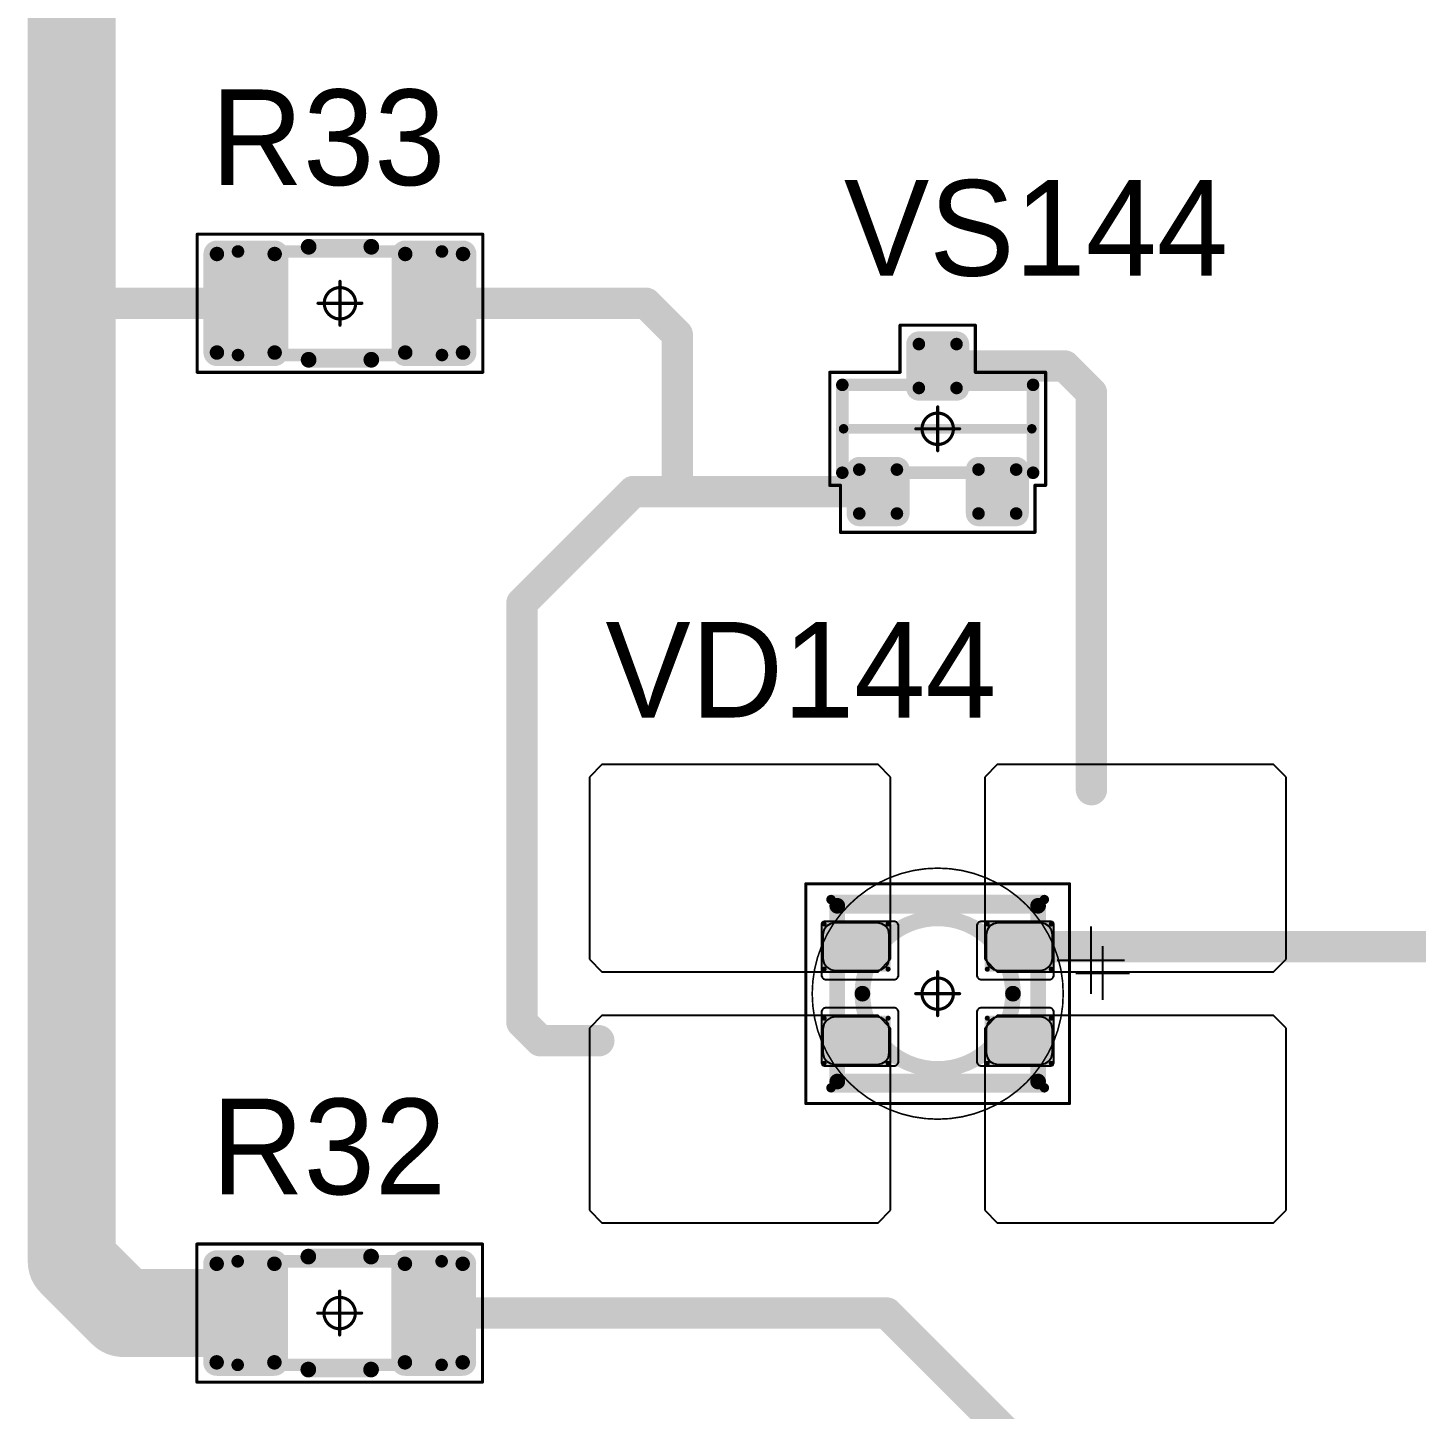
# Model space of a CAD drawing. Header units: millimetres. Extents: x 0 to 400, y 0 to 511.
# Drawn here: x 325.5 to 347.63, y 74.88 to 96.89 of the extents above; entities that cross this region are included whole.
import ezdxf

# ---------------------------------------------------------------- set-up
doc = ezdxf.new("R2010")
doc.units = ezdxf.units.MM
for name, color, linetype in [('Mechanical13', 56, 'Continuous'), ('Mechanical15', 56, 'Continuous'), ('Mechanical2', 216, 'Continuous'), ('TopLayer', 1, 'Continuous'), ('TopOverlay', 2, 'Continuous'), ('TopPaste', 8, 'Continuous'), ('TopSolder', 216, 'Continuous')]:
    doc.layers.add(name, color=color, linetype=linetype)

# ---------------------------------------------------------------- blocks, each defined once
blk = doc.blocks.new('SOT23_453')
at = {"layer": 'Mechanical13', "const_width": 0.2}
for points in [[(-0.7, 1.52), (0.7, 1.52)], [(-0.7, 1.52), (-0.7, -1.52)], [(0.7, 1.52), (0.7, -1.52)], [(-0.7, -1.52), (0.7, -1.52)]]:
    blk.add_lwpolyline(points, dxfattribs=at)
at = {"layer": 'Mechanical13', "const_width": 0.1}
for points in [[(-0.75, 1.52, 1), (-0.65, 1.52, 1)], [(-0.75, 1.52, 1), (-0.65, 1.52, 1)], [(0.65, 1.52, 1), (0.75, 1.52, 1)], [(0.65, 1.52, 1), (0.75, 1.52, 1)], [(-0.75, -1.52, 1), (-0.65, -1.52, 1)], [(-0.75, -1.52, 1), (-0.65, -1.52, 1)], [(0.65, -1.52, 1), (0.75, -1.52, 1)], [(0.65, -1.52, 1), (0.75, -1.52, 1)]]:
    blk.add_lwpolyline(points, format="xyb", close=True, dxfattribs=at)
at = {"layer": 'Mechanical15', "const_width": 0.05}
for points in [[(-1.65, 1.55), (-1.65, -1.55)], [(-1.65, 1.55), (-0.9, 1.55)], [(-0.9, 1.72), (-0.9, 1.55)], [(-0.9, 1.72), (0.9, 1.72)], [(0.9, 1.72), (0.9, 0.6)], [(0.9, 0.6), (1.65, 0.6)], [(1.65, 0.6), (1.65, -0.6)], [(0, 0.35), (0, -0.35)], [(-0.35, 0), (0.35, 0)], [(0.9, -0.6), (1.65, -0.6)], [(0.9, -0.6), (0.9, -1.72)], [(-1.65, -1.55), (-0.9, -1.55)], [(-0.9, -1.55), (-0.9, -1.72)], [(-0.9, -1.72), (0.9, -1.72)]]:
    blk.add_lwpolyline(points, dxfattribs=at)
at = {"layer": 'Mechanical15'}
for points, const_width in [([(-1.662, 1.55, 1), (-1.637, 1.55, 1)], 0.025), ([(-1.662, 1.55, 1), (-1.637, 1.55, 1)], 0.025), ([(-0.913, 1.72, 1), (-0.888, 1.72, 1)], 0.025), ([(-0.913, 1.72, 1), (-0.888, 1.72, 1)], 0.025), ([(-0.913, 1.55, 1), (-0.888, 1.55, 1)], 0.025), ([(-0.913, 1.55, 1), (-0.888, 1.55, 1)], 0.025), ([(0.888, 1.72, 1), (0.913, 1.72, 1)], 0.025), ([(0.888, 1.72, 1), (0.913, 1.72, 1)], 0.025), ([(0.888, 0.6, 1), (0.913, 0.6, 1)], 0.025), ([(0.888, 0.6, 1), (0.913, 0.6, 1)], 0.025), ([(1.637, 0.6, 1), (1.662, 0.6, 1)], 0.025), ([(1.637, 0.6, 1), (1.662, 0.6, 1)], 0.025), ([(0.25, 0, 1), (-0.25, 0, 1)], 0.05), ([(-0.012, 0.35, 1), (0.012, 0.35, 1)], 0.025), ([(-0.362, 0, 1), (-0.337, 0, 1)], 0.025), ([(-0.262, 0, 1), (-0.238, 0, 1)], 0.025), ([(0.238, 0, 1), (0.262, 0, 1)], 0.025), ([(0.337, 0, 1), (0.362, 0, 1)], 0.025), ([(-0.012, -0.35, 1), (0.012, -0.35, 1)], 0.025), ([(0.888, -0.6, 1), (0.913, -0.6, 1)], 0.025), ([(0.888, -0.6, 1), (0.913, -0.6, 1)], 0.025), ([(1.637, -0.6, 1), (1.662, -0.6, 1)], 0.025), ([(1.637, -0.6, 1), (1.662, -0.6, 1)], 0.025), ([(-1.662, -1.55, 1), (-1.637, -1.55, 1)], 0.025), ([(-1.662, -1.55, 1), (-1.637, -1.55, 1)], 0.025), ([(-0.913, -1.55, 1), (-0.888, -1.55, 1)], 0.025), ([(-0.913, -1.55, 1), (-0.888, -1.55, 1)], 0.025), ([(-0.913, -1.72, 1), (-0.888, -1.72, 1)], 0.025), ([(-0.913, -1.72, 1), (-0.888, -1.72, 1)], 0.025), ([(0.888, -1.72, 1), (0.913, -1.72, 1)], 0.025), ([(0.888, -1.72, 1), (0.913, -1.72, 1)], 0.025)]:
    blk.add_lwpolyline(points, format="xyb", close=True, dxfattribs=dict(at, const_width=const_width))
at = {"layer": 'TopLayer', "const_width": 0.1}
for points in [[(-1.4, 1.25, 1), (-1.3, 1.25, 1)], [(-0.7, 1.25, 1), (-0.6, 1.25, 1)], [(-1.4, 0.65, 1), (-1.3, 0.65, 1)], [(-0.7, 0.65, 1), (-0.6, 0.65, 1)], [(0.6, 0.3, 1), (0.7, 0.3, 1)], [(1.3, 0.3, 1), (1.4, 0.3, 1)], [(0.6, -0.3, 1), (0.7, -0.3, 1)], [(1.3, -0.3, 1), (1.4, -0.3, 1)], [(-1.4, -0.65, 1), (-1.3, -0.65, 1)], [(-0.7, -0.65, 1), (-0.6, -0.65, 1)], [(-1.4, -1.25, 1), (-1.3, -1.25, 1)], [(-0.7, -1.25, 1), (-0.6, -1.25, 1)]]:
    blk.add_lwpolyline(points, format="xyb", close=True, dxfattribs=at)
at = {"layer": 'TopLayer'}
for points in [[(-1.35, 1.35), (-1.35, 0.55), (-0.65, 1.35), (-0.65, 0.55)], [(-1.45, 1.25), (-1.45, 0.65), (-0.55, 1.25), (-0.55, 0.65)], [(0.55, 0.3), (0.55, -0.3), (1.45, 0.3), (1.45, -0.3)], [(0.65, 0.4), (0.65, -0.4), (1.35, 0.4), (1.35, -0.4)], [(-1.45, -0.65), (-1.45, -1.25), (-0.55, -0.65), (-0.55, -1.25)], [(-1.35, -0.55), (-1.35, -1.35), (-0.65, -0.55), (-0.65, -1.35)]]:
    blk.add_solid(points, dxfattribs=at)
at = {"layer": 'TopOverlay', "const_width": 0.15}
blk.add_lwpolyline([(0, 1.5), (0, -1.5)], dxfattribs=at)
at = {"layer": 'TopOverlay', "const_width": 0.075}
for points in [[(-0.038, 1.5, 1), (0.038, 1.5, 1)], [(-0.038, -1.5, 1), (0.038, -1.5, 1)]]:
    blk.add_lwpolyline(points, format="xyb", close=True, dxfattribs=at)
at = {"layer": 'TopPaste', "const_width": 0.075}
for points in [[(-1.387, 1.25, 1), (-1.313, 1.25, 1)], [(-0.687, 1.25, 1), (-0.613, 1.25, 1)], [(-1.387, 0.65, 1), (-1.313, 0.65, 1)], [(-0.687, 0.65, 1), (-0.613, 0.65, 1)], [(0.613, 0.3, 1), (0.687, 0.3, 1)], [(1.313, 0.3, 1), (1.387, 0.3, 1)], [(0.613, -0.3, 1), (0.687, -0.3, 1)], [(1.313, -0.3, 1), (1.387, -0.3, 1)], [(-1.387, -0.65, 1), (-1.313, -0.65, 1)], [(-0.687, -0.65, 1), (-0.613, -0.65, 1)], [(-1.387, -1.25, 1), (-1.313, -1.25, 1)], [(-0.687, -1.25, 1), (-0.613, -1.25, 1)]]:
    blk.add_lwpolyline(points, format="xyb", close=True, dxfattribs=at)
at = {"layer": 'TopPaste'}
for points in [[(-1.425, 1.25), (-1.425, 0.65), (-0.575, 1.25), (-0.575, 0.65)], [(-1.35, 1.325), (-1.35, 0.575), (-0.65, 1.325), (-0.65, 0.575)], [(0.575, 0.3), (0.575, -0.3), (1.425, 0.3), (1.425, -0.3)], [(0.65, 0.375), (0.65, -0.375), (1.35, 0.375), (1.35, -0.375)], [(-1.425, -0.65), (-1.425, -1.25), (-0.575, -0.65), (-0.575, -1.25)], [(-1.35, -0.575), (-1.35, -1.325), (-0.65, -0.575), (-0.65, -1.325)]]:
    blk.add_solid(points, dxfattribs=at)
at = {"layer": 'TopSolder', "const_width": 0.202}
for points in [[(-1.451, 1.25, 1), (-1.249, 1.25, 1)], [(-0.751, 1.25, 1), (-0.549, 1.25, 1)], [(-1.451, 0.65, 1), (-1.249, 0.65, 1)], [(-0.751, 0.65, 1), (-0.549, 0.65, 1)], [(0.549, 0.3, 1), (0.751, 0.3, 1)], [(1.249, 0.3, 1), (1.451, 0.3, 1)], [(0.549, -0.3, 1), (0.751, -0.3, 1)], [(1.249, -0.3, 1), (1.451, -0.3, 1)], [(-1.451, -0.65, 1), (-1.249, -0.65, 1)], [(-0.751, -0.65, 1), (-0.549, -0.65, 1)], [(-1.451, -1.25, 1), (-1.249, -1.25, 1)], [(-0.751, -1.25, 1), (-0.549, -1.25, 1)]]:
    blk.add_lwpolyline(points, format="xyb", close=True, dxfattribs=at)
at = {"layer": 'TopSolder'}
for points in [[(-1.35, 1.452), (-1.35, 0.448), (-0.65, 1.452), (-0.65, 0.448)], [(-1.552, 1.25), (-1.552, 0.65), (-0.448, 1.25), (-0.448, 0.65)], [(0.65, 0.502), (0.65, -0.502), (1.35, 0.502), (1.35, -0.502)], [(0.448, 0.3), (0.448, -0.3), (1.552, 0.3), (1.552, -0.3)], [(-1.552, -0.65), (-1.552, -1.25), (-0.448, -0.65), (-0.448, -1.25)], [(-1.35, -0.448), (-1.35, -1.452), (-0.65, -0.448), (-0.65, -1.452)]]:
    blk.add_solid(points, dxfattribs=at)
blk = doc.blocks.new('E65F_657')
at = {"layer": 'Mechanical13'}
for p, q in [((2.441, 1.071), (2.441, 0)), ((1.905, 0.536), (2.976, 0.536))]:
    blk.add_line(p, q, dxfattribs=at)
at = {"layer": 'Mechanical13', "const_width": 0.25}
for points in [[(-1.6, -1.4), (-1.6, 1.4)], [(-1.6, 1.4), (1.6, 1.4)], [(1.6, -1.4), (1.6, 1.4)], [(-1.6, -1.4), (1.6, -1.4)]]:
    blk.add_lwpolyline(points, dxfattribs=at)
at = {"layer": 'Mechanical13'}
for points, const_width in [([(-1.663, 1.4, 1), (-1.538, 1.4, 1)], 0.125), ([(-1.663, 1.4, 1), (-1.538, 1.4, 1)], 0.125), ([(1.537, 1.4, 1), (1.662, 1.4, 1)], 0.125), ([(1.537, 1.4, 1), (1.662, 1.4, 1)], 0.125), ([(1.2, 0, 1), (-1.2, 0, 1)], 0.25), ([(-1.263, 0, 1), (-1.138, 0, 1)], 0.125), ([(1.137, 0, 1), (1.262, 0, 1)], 0.125), ([(-1.663, -1.4, 1), (-1.538, -1.4, 1)], 0.125), ([(-1.663, -1.4, 1), (-1.538, -1.4, 1)], 0.125), ([(1.537, -1.4, 1), (1.662, -1.4, 1)], 0.125), ([(1.537, -1.4, 1), (1.662, -1.4, 1)], 0.125)]:
    blk.add_lwpolyline(points, format="xyb", close=True, dxfattribs=dict(at, const_width=const_width))
at = {"layer": 'Mechanical15', "const_width": 0.05}
for points in [[(-2.1, 1.75), (2.1, 1.75)], [(-2.1, -1.75), (-2.1, 1.75)], [(2.1, -1.75), (2.1, 1.75)], [(0, -0.35), (0, 0.35)], [(0, -0.35), (0, 0.35)], [(-0.35, 0), (0.35, 0)], [(-0.35, 0), (0.35, 0)], [(-2.1, -1.75), (2.1, -1.75)]]:
    blk.add_lwpolyline(points, dxfattribs=at)
at = {"layer": 'Mechanical15'}
for points, const_width in [([(-2.113, 1.75, 1), (-2.088, 1.75, 1)], 0.025), ([(-2.113, 1.75, 1), (-2.088, 1.75, 1)], 0.025), ([(2.087, 1.75, 1), (2.112, 1.75, 1)], 0.025), ([(2.087, 1.75, 1), (2.112, 1.75, 1)], 0.025), ([(0.25, 0, 1), (-0.25, 0, 1)], 0.05), ([(0.25, 0, 1), (-0.25, 0, 1)], 0.05), ([(-0.013, 0.35, 1), (0.012, 0.35, 1)], 0.025), ([(-0.013, 0.35, 1), (0.012, 0.35, 1)], 0.025), ([(-0.363, 0, 1), (-0.338, 0, 1)], 0.025), ([(-0.363, 0, 1), (-0.338, 0, 1)], 0.025), ([(-0.263, 0, 1), (-0.238, 0, 1)], 0.025), ([(-0.263, 0, 1), (-0.238, 0, 1)], 0.025), ([(0.237, 0, 1), (0.262, 0, 1)], 0.025), ([(0.237, 0, 1), (0.262, 0, 1)], 0.025), ([(0.337, 0, 1), (0.362, 0, 1)], 0.025), ([(0.337, 0, 1), (0.362, 0, 1)], 0.025), ([(-0.013, -0.35, 1), (0.012, -0.35, 1)], 0.025), ([(-0.013, -0.35, 1), (0.012, -0.35, 1)], 0.025), ([(-2.113, -1.75, 1), (-2.088, -1.75, 1)], 0.025), ([(-2.113, -1.75, 1), (-2.088, -1.75, 1)], 0.025), ([(2.087, -1.75, 1), (2.112, -1.75, 1)], 0.025), ([(2.087, -1.75, 1), (2.112, -1.75, 1)], 0.025)]:
    blk.add_lwpolyline(points, format="xyb", close=True, dxfattribs=dict(at, const_width=const_width))
at = {"layer": 'TopLayer'}
for p, q in [((-5.35, 3.65), (-5.55, 3.45)), ((-0.95, 3.65), (-5.35, 3.65)), ((-5.35, 3.65), (-5.35, 3.65)), ((-0.75, 3.45), (-0.95, 3.65)), ((0.95, 3.65), (0.75, 3.45)), ((5.35, 3.65), (0.95, 3.65)), ((0.95, 3.65), (0.95, 3.65)), ((5.55, 3.45), (5.35, 3.65)), ((-5.55, 3.45), (-5.55, 3.45)), ((-5.55, 3.45), (-5.55, 0.55)), ((-0.75, 0.55), (-0.75, 3.45)), ((0.75, 3.45), (0.75, 3.45)), ((0.75, 3.45), (0.75, 0.55)), ((5.55, 0.55), (5.55, 3.45)), ((-5.55, 0.55), (-5.35, 0.35)), ((-0.95, 0.35), (-0.75, 0.55)), ((0.75, 0.55), (0.95, 0.35)), ((5.35, 0.35), (5.55, 0.55)), ((-5.35, 0.35), (-0.95, 0.35)), ((0.95, 0.35), (5.35, 0.35)), ((-5.35, -0.35), (-5.55, -0.55)), ((-0.95, -0.35), (-5.35, -0.35)), ((-5.35, -0.35), (-5.35, -0.35)), ((-0.75, -0.55), (-0.95, -0.35)), ((0.95, -0.35), (0.75, -0.55)), ((5.35, -0.35), (0.95, -0.35)), ((0.95, -0.35), (0.95, -0.35)), ((5.55, -0.55), (5.35, -0.35)), ((-5.55, -0.55), (-5.55, -0.55)), ((-5.55, -0.55), (-5.55, -3.45)), ((-0.75, -3.45), (-0.75, -0.55)), ((0.75, -0.55), (0.75, -0.55)), ((0.75, -0.55), (0.75, -3.45)), ((5.55, -3.45), (5.55, -0.55)), ((-5.55, -3.45), (-5.35, -3.65)), ((-0.95, -3.65), (-0.75, -3.45)), ((0.75, -3.45), (0.95, -3.65)), ((5.35, -3.65), (5.55, -3.45)), ((-5.35, -3.65), (-0.95, -3.65)), ((0.95, -3.65), (5.35, -3.65))]:
    blk.add_line(p, q, dxfattribs=at)
at = {"layer": 'TopLayer', "const_width": 0.04}
for points in [[(-1.83, 1.11, 1), (-1.79, 1.11, 1)], [(-0.81, 1.11, 1), (-0.77, 1.11, 1)], [(0.77, 1.11, 1), (0.81, 1.11, 1)], [(1.79, 1.11, 1), (1.83, 1.11, 1)], [(-1.83, 0.39, 1), (-1.79, 0.39, 1)], [(-0.81, 0.39, 1), (-0.77, 0.39, 1)], [(0.77, 0.39, 1), (0.81, 0.39, 1)], [(1.79, 0.39, 1), (1.83, 0.39, 1)], [(-1.83, -0.39, 1), (-1.79, -0.39, 1)], [(-0.81, -0.39, 1), (-0.77, -0.39, 1)], [(0.77, -0.39, 1), (0.81, -0.39, 1)], [(1.79, -0.39, 1), (1.83, -0.39, 1)], [(-1.83, -1.11, 1), (-1.79, -1.11, 1)], [(-0.81, -1.11, 1), (-0.77, -1.11, 1)], [(0.77, -1.11, 1), (0.81, -1.11, 1)], [(1.79, -1.11, 1), (1.83, -1.11, 1)]]:
    blk.add_lwpolyline(points, format="xyb", close=True, dxfattribs=at)
at = {"layer": 'TopLayer'}
for points in [[(-1.85, 1.11), (-1.85, 0.39), (-0.75, 1.11), (-0.75, 0.39)], [(-1.81, 1.15), (-1.81, 0.35), (-0.79, 1.15), (-0.79, 0.35)], [(0.75, 1.11), (0.75, 0.39), (1.85, 1.11), (1.85, 0.39)], [(0.79, 1.15), (0.79, 0.35), (1.81, 1.15), (1.81, 0.35)], [(-1.85, -0.39), (-1.85, -1.11), (-0.75, -0.39), (-0.75, -1.11)], [(-1.81, -0.35), (-1.81, -1.15), (-0.79, -0.35), (-0.79, -1.15)], [(0.75, -0.39), (0.75, -1.11), (1.85, -0.39), (1.85, -1.11)], [(0.79, -0.35), (0.79, -1.15), (1.81, -0.35), (1.81, -1.15)]]:
    blk.add_solid(points, dxfattribs=at)
at = {"layer": 'TopOverlay'}
for p, q in [((2.628, 0.757), (2.628, -0.1)), ((2.2, 0.328), (3.057, 0.328))]:
    blk.add_line(p, q, dxfattribs=at)
at = {"layer": 'TopOverlay', "const_width": 0.15}
for points in [[(-1.7, 1.5), (1.7, 1.5)], [(-1.7, -1.5), (1.7, -1.5)]]:
    blk.add_lwpolyline(points, dxfattribs=at)
at = {"layer": 'TopOverlay', "const_width": 0.075}
for points in [[(-1.738, 1.5, 1), (-1.663, 1.5, 1)], [(1.662, 1.5, 1), (1.737, 1.5, 1)], [(-1.738, -1.5, 1), (-1.663, -1.5, 1)], [(1.662, -1.5, 1), (1.737, -1.5, 1)]]:
    blk.add_lwpolyline(points, format="xyb", close=True, dxfattribs=at)
at = {"layer": 'TopPaste'}
for p, q in [((-1.711, 1.114), (-1.773, 1.073)), ((-1.638, 1.129), (-1.711, 1.114)), ((-0.963, 1.129), (-1.638, 1.129)), ((-0.889, 1.114), (-0.963, 1.129)), ((-0.827, 1.073), (-0.889, 1.114)), ((0.889, 1.114), (0.827, 1.073)), ((0.962, 1.129), (0.889, 1.114)), ((1.637, 1.129), (0.962, 1.129)), ((1.711, 1.114), (1.637, 1.129)), ((1.773, 1.073), (1.711, 1.114)), ((-1.814, 1.011), (-1.829, 0.938)), ((-1.829, 0.938), (-1.829, 0.563)), ((-1.773, 1.073), (-1.814, 1.011)), ((-0.786, 1.011), (-0.827, 1.073)), ((-0.771, 0.938), (-0.786, 1.011)), ((-0.771, 0.563), (-0.771, 0.938)), ((0.786, 1.011), (0.771, 0.938)), ((0.771, 0.938), (0.771, 0.563)), ((0.827, 1.073), (0.786, 1.011)), ((1.814, 1.011), (1.773, 1.073)), ((1.829, 0.938), (1.814, 1.011)), ((1.829, 0.563), (1.829, 0.938)), ((-1.829, 0.563), (-1.814, 0.489)), ((-1.814, 0.489), (-1.773, 0.427)), ((-0.827, 0.427), (-0.786, 0.489)), ((-0.786, 0.489), (-0.771, 0.563)), ((0.771, 0.563), (0.786, 0.489)), ((0.786, 0.489), (0.827, 0.427)), ((1.773, 0.427), (1.814, 0.489)), ((1.814, 0.489), (1.829, 0.563)), ((-1.773, 0.427), (-1.711, 0.386)), ((-1.711, 0.386), (-1.638, 0.371)), ((-1.638, 0.371), (-0.963, 0.371)), ((-0.963, 0.371), (-0.889, 0.386)), ((-0.889, 0.386), (-0.827, 0.427)), ((0.827, 0.427), (0.889, 0.386)), ((0.889, 0.386), (0.962, 0.371)), ((0.962, 0.371), (1.637, 0.371)), ((1.637, 0.371), (1.711, 0.386)), ((1.711, 0.386), (1.773, 0.427)), ((-1.773, -0.427), (-1.814, -0.489)), ((-1.711, -0.386), (-1.773, -0.427)), ((-1.638, -0.371), (-1.711, -0.386)), ((-0.963, -0.371), (-1.638, -0.371)), ((-0.889, -0.386), (-0.963, -0.371)), ((-0.827, -0.427), (-0.889, -0.386)), ((-0.786, -0.489), (-0.827, -0.427)), ((0.827, -0.427), (0.786, -0.489)), ((0.889, -0.386), (0.827, -0.427)), ((0.962, -0.371), (0.889, -0.386)), ((1.637, -0.371), (0.962, -0.371)), ((1.711, -0.386), (1.637, -0.371)), ((1.773, -0.427), (1.711, -0.386)), ((1.814, -0.489), (1.773, -0.427)), ((-1.814, -0.489), (-1.829, -0.563)), ((-1.829, -0.563), (-1.829, -0.938)), ((-0.771, -0.563), (-0.786, -0.489)), ((-0.771, -0.938), (-0.771, -0.563)), ((0.786, -0.489), (0.771, -0.563)), ((0.771, -0.563), (0.771, -0.938)), ((1.829, -0.563), (1.814, -0.489)), ((1.829, -0.938), (1.829, -0.563)), ((-1.829, -0.938), (-1.814, -1.011)), ((-1.814, -1.011), (-1.773, -1.073)), ((-1.773, -1.073), (-1.711, -1.114)), ((-0.889, -1.114), (-0.827, -1.073)), ((-0.827, -1.073), (-0.786, -1.011)), ((-0.786, -1.011), (-0.771, -0.938)), ((0.771, -0.938), (0.786, -1.011)), ((0.786, -1.011), (0.827, -1.073)), ((0.827, -1.073), (0.889, -1.114)), ((1.711, -1.114), (1.773, -1.073)), ((1.773, -1.073), (1.814, -1.011)), ((1.814, -1.011), (1.829, -0.938)), ((-1.711, -1.114), (-1.638, -1.129)), ((-1.638, -1.129), (-0.963, -1.129)), ((-0.963, -1.129), (-0.889, -1.114)), ((0.889, -1.114), (0.962, -1.129)), ((0.962, -1.129), (1.637, -1.129)), ((1.637, -1.129), (1.711, -1.114))]:
    blk.add_line(p, q, dxfattribs=at)
at = {"layer": 'TopSolder'}
for p, q in [((-1.842, 1.129), (-1.85, 1.111)), ((-1.85, 1.111), (-1.85, 1.101)), ((-1.828, 1.143), (-1.842, 1.129)), ((-1.81, 1.151), (-1.828, 1.143)), ((-1.8, 1.151), (-1.81, 1.151)), ((-0.7, 1.151), (-1.8, 1.151)), ((-0.685, 1.151), (-0.7, 1.151)), ((-0.7, 1.151), (-0.7, 1.151)), ((-0.658, 1.139), (-0.685, 1.151)), ((-0.636, 1.118), (-0.658, 1.139)), ((-0.625, 1.09), (-0.636, 1.118)), ((0.636, 1.118), (0.625, 1.09)), ((0.657, 1.139), (0.636, 1.118)), ((0.685, 1.151), (0.657, 1.139)), ((0.7, 1.151), (0.685, 1.151)), ((1.8, 1.151), (0.7, 1.151)), ((1.81, 1.151), (1.8, 1.151)), ((1.8, 1.151), (1.8, 1.151)), ((1.828, 1.143), (1.81, 1.151)), ((1.842, 1.129), (1.828, 1.143)), ((1.85, 1.111), (1.842, 1.129)), ((1.85, 1.101), (1.85, 1.111)), ((-1.85, 1.101), (-1.85, 1.101)), ((-1.85, 1.101), (-1.85, 0.301)), ((-0.625, 1.076), (-0.625, 1.09)), ((-0.625, 0.301), (-0.625, 1.076)), ((0.625, 1.09), (0.625, 1.076)), ((0.625, 1.076), (0.625, 1.076)), ((0.625, 1.076), (0.625, 0.301)), ((1.85, 0.301), (1.85, 1.101)), ((-1.85, 0.301), (-1.85, 0.286)), ((-1.85, 0.286), (-1.839, 0.258)), ((-1.839, 0.258), (-1.818, 0.237)), ((-1.818, 0.237), (-1.79, 0.226)), ((-1.79, 0.226), (-1.775, 0.226)), ((-1.775, 0.226), (-1.775, 0.226)), ((-1.775, 0.226), (-0.7, 0.226)), ((-0.7, 0.226), (-0.685, 0.226)), ((-0.685, 0.226), (-0.658, 0.237)), ((-0.658, 0.237), (-0.636, 0.258)), ((-0.636, 0.258), (-0.625, 0.286)), ((-0.625, 0.286), (-0.625, 0.301)), ((-0.625, 0.301), (-0.625, 0.301)), ((0.625, 0.301), (0.625, 0.286)), ((0.625, 0.286), (0.636, 0.258)), ((0.636, 0.258), (0.657, 0.237)), ((0.657, 0.237), (0.685, 0.226)), ((0.685, 0.226), (0.7, 0.226)), ((0.7, 0.226), (0.7, 0.226)), ((0.7, 0.226), (1.775, 0.226)), ((1.775, 0.226), (1.79, 0.226)), ((1.79, 0.226), (1.817, 0.237)), ((1.817, 0.237), (1.839, 0.258)), ((1.839, 0.258), (1.85, 0.286)), ((1.85, 0.286), (1.85, 0.301)), ((1.85, 0.301), (1.85, 0.301)), ((-1.839, -0.257), (-1.85, -0.285)), ((-1.85, -0.285), (-1.85, -0.299)), ((-1.85, -0.299), (-1.85, -0.299)), ((-1.85, -0.299), (-1.85, -1.099)), ((-1.818, -0.236), (-1.839, -0.257)), ((-1.79, -0.224), (-1.818, -0.236)), ((-1.775, -0.224), (-1.79, -0.224)), ((-0.7, -0.224), (-1.775, -0.224)), ((-0.685, -0.224), (-0.7, -0.224)), ((-0.7, -0.224), (-0.7, -0.224)), ((-0.658, -0.236), (-0.685, -0.224)), ((-0.636, -0.257), (-0.658, -0.236)), ((-0.625, -0.285), (-0.636, -0.257)), ((-0.625, -0.299), (-0.625, -0.285)), ((-0.625, -1.074), (-0.625, -0.299)), ((0.636, -0.257), (0.625, -0.285)), ((0.625, -0.285), (0.625, -0.299)), ((0.625, -0.299), (0.625, -0.299)), ((0.625, -0.299), (0.625, -1.074)), ((0.657, -0.236), (0.636, -0.257)), ((0.685, -0.224), (0.657, -0.236)), ((0.7, -0.224), (0.685, -0.224)), ((1.775, -0.224), (0.7, -0.224)), ((1.79, -0.224), (1.775, -0.224)), ((1.775, -0.224), (1.775, -0.224)), ((1.817, -0.236), (1.79, -0.224)), ((1.839, -0.257), (1.817, -0.236)), ((1.85, -0.285), (1.839, -0.257)), ((1.85, -0.299), (1.85, -0.285)), ((1.85, -1.099), (1.85, -0.299)), ((-1.85, -1.099), (-1.85, -1.109)), ((-0.636, -1.117), (-0.625, -1.089)), ((-0.625, -1.089), (-0.625, -1.074)), ((-0.625, -1.074), (-0.625, -1.074)), ((0.625, -1.074), (0.625, -1.089)), ((0.625, -1.089), (0.636, -1.117)), ((1.85, -1.109), (1.85, -1.099)), ((1.85, -1.099), (1.85, -1.099)), ((-1.85, -1.109), (-1.842, -1.128)), ((-1.842, -1.128), (-1.828, -1.142)), ((-1.828, -1.142), (-1.81, -1.149)), ((-1.81, -1.149), (-1.8, -1.149)), ((-1.8, -1.149), (-0.7, -1.149)), ((-1.8, -1.149), (-1.8, -1.149)), ((-0.7, -1.149), (-0.685, -1.149)), ((-0.685, -1.149), (-0.658, -1.138)), ((-0.658, -1.138), (-0.636, -1.117)), ((0.636, -1.117), (0.657, -1.138)), ((0.657, -1.138), (0.685, -1.149)), ((0.685, -1.149), (0.7, -1.149)), ((0.7, -1.149), (1.8, -1.149)), ((0.7, -1.149), (0.7, -1.149)), ((1.8, -1.149), (1.81, -1.149)), ((1.81, -1.149), (1.828, -1.142)), ((1.828, -1.142), (1.842, -1.128)), ((1.842, -1.128), (1.85, -1.109))]:
    blk.add_line(p, q, dxfattribs=at)
blk = doc.blocks.new('RC1206S_813')
at = {"layer": 'Mechanical13', "const_width": 0.2}
for points in [[(-1.625, 0.825), (-1.625, -0.825)], [(1.625, 0.825), (-1.625, 0.825)], [(1.625, 0.825), (1.625, -0.825)], [(1.625, -0.825), (-1.625, -0.825)]]:
    blk.add_lwpolyline(points, dxfattribs=at)
at = {"layer": 'Mechanical13', "const_width": 0.1}
for points in [[(-1.675, 0.825, 1), (-1.575, 0.825, 1)], [(-1.675, 0.825, 1), (-1.575, 0.825, 1)], [(1.575, 0.825, 1), (1.675, 0.825, 1)], [(1.575, 0.825, 1), (1.675, 0.825, 1)], [(-1.675, -0.825, 1), (-1.575, -0.825, 1)], [(-1.675, -0.825, 1), (-1.575, -0.825, 1)], [(1.575, -0.825, 1), (1.675, -0.825, 1)], [(1.575, -0.825, 1), (1.675, -0.825, 1)]]:
    blk.add_lwpolyline(points, format="xyb", close=True, dxfattribs=at)
at = {"layer": 'Mechanical15', "const_width": 0.05}
for points in [[(-2.275, 1.1), (-2.275, -1.1)], [(2.275, 1.1), (-2.275, 1.1)], [(2.275, 1.1), (2.275, -1.1)], [(0, 0.35), (0, -0.35)], [(0.35, 0), (-0.35, 0)], [(2.275, -1.1), (-2.275, -1.1)]]:
    blk.add_lwpolyline(points, dxfattribs=at)
at = {"layer": 'Mechanical15'}
for points, const_width in [([(-2.287, 1.1, 1), (-2.262, 1.1, 1)], 0.025), ([(-2.287, 1.1, 1), (-2.262, 1.1, 1)], 0.025), ([(2.262, 1.1, 1), (2.287, 1.1, 1)], 0.025), ([(2.262, 1.1, 1), (2.287, 1.1, 1)], 0.025), ([(0.25, 0, 1), (-0.25, 0, 1)], 0.05), ([(-0.012, 0.35, 1), (0.012, 0.35, 1)], 0.025), ([(-0.362, 0, 1), (-0.337, 0, 1)], 0.025), ([(-0.262, 0, 1), (-0.238, 0, 1)], 0.025), ([(0.238, 0, 1), (0.262, 0, 1)], 0.025), ([(0.337, 0, 1), (0.362, 0, 1)], 0.025), ([(-0.012, -0.35, 1), (0.012, -0.35, 1)], 0.025), ([(-2.287, -1.1, 1), (-2.262, -1.1, 1)], 0.025), ([(-2.287, -1.1, 1), (-2.262, -1.1, 1)], 0.025), ([(2.262, -1.1, 1), (2.287, -1.1, 1)], 0.025), ([(2.262, -1.1, 1), (2.287, -1.1, 1)], 0.025)]:
    blk.add_lwpolyline(points, format="xyb", close=True, dxfattribs=dict(at, const_width=const_width))
at = {"layer": 'TopLayer', "const_width": 0.115}
for points in [[(-2.018, 0.785, 1), (-1.903, 0.785, 1)], [(-1.098, 0.785, 1), (-0.983, 0.785, 1)], [(0.983, 0.785, 1), (1.098, 0.785, 1)], [(1.903, 0.785, 1), (2.018, 0.785, 1)], [(-2.018, -0.785, 1), (-1.903, -0.785, 1)], [(-1.098, -0.785, 1), (-0.983, -0.785, 1)], [(0.983, -0.785, 1), (1.098, -0.785, 1)], [(1.903, -0.785, 1), (2.018, -0.785, 1)]]:
    blk.add_lwpolyline(points, format="xyb", close=True, dxfattribs=at)
at = {"layer": 'TopLayer'}
for points in [[(-1.96, -0.9), (-1.04, -0.9), (-1.96, 0.9), (-1.04, 0.9)], [(1.04, -0.9), (1.96, -0.9), (1.04, 0.9), (1.96, 0.9)], [(-2.075, -0.785), (-0.925, -0.785), (-2.075, 0.785), (-0.925, 0.785)], [(0.925, -0.785), (2.075, -0.785), (0.925, 0.785), (2.075, 0.785)]]:
    blk.add_solid(points, dxfattribs=at)
at = {"layer": 'TopOverlay', "const_width": 0.25}
for points in [[(0.5, 0.9), (-0.5, 0.9)], [(0.5, -0.9), (-0.5, -0.9)]]:
    blk.add_lwpolyline(points, dxfattribs=at)
at = {"layer": 'TopOverlay', "const_width": 0.125}
for points in [[(-0.562, 0.9, 1), (-0.437, 0.9, 1)], [(0.437, 0.9, 1), (0.562, 0.9, 1)], [(-0.562, -0.9, 1), (-0.437, -0.9, 1)], [(0.437, -0.9, 1), (0.562, -0.9, 1)]]:
    blk.add_lwpolyline(points, format="xyb", close=True, dxfattribs=at)
at = {"layer": 'TopPaste', "const_width": 0.09}
for points in [[(-2.005, 0.785, 1), (-1.915, 0.785, 1)], [(-1.085, 0.785, 1), (-0.995, 0.785, 1)], [(0.995, 0.785, 1), (1.085, 0.785, 1)], [(1.915, 0.785, 1), (2.005, 0.785, 1)], [(-2.005, -0.785, 1), (-1.915, -0.785, 1)], [(-1.085, -0.785, 1), (-0.995, -0.785, 1)], [(0.995, -0.785, 1), (1.085, -0.785, 1)], [(1.915, -0.785, 1), (2.005, -0.785, 1)]]:
    blk.add_lwpolyline(points, format="xyb", close=True, dxfattribs=at)
at = {"layer": 'TopPaste'}
for points in [[(-2.05, -0.785), (-0.95, -0.785), (-2.05, 0.785), (-0.95, 0.785)], [(-1.96, -0.875), (-1.04, -0.875), (-1.96, 0.875), (-1.04, 0.875)], [(0.95, -0.785), (2.05, -0.785), (0.95, 0.785), (2.05, 0.785)], [(1.04, -0.875), (1.96, -0.875), (1.04, 0.875), (1.96, 0.875)]]:
    blk.add_solid(points, dxfattribs=at)
at = {"layer": 'TopSolder', "const_width": 0.215}
for points in [[(-2.068, 0.785, 1), (-1.853, 0.785, 1)], [(-1.148, 0.785, 1), (-0.933, 0.785, 1)], [(0.933, 0.785, 1), (1.148, 0.785, 1)], [(1.853, 0.785, 1), (2.068, 0.785, 1)], [(-2.068, -0.785, 1), (-1.853, -0.785, 1)], [(-1.148, -0.785, 1), (-0.933, -0.785, 1)], [(0.933, -0.785, 1), (1.148, -0.785, 1)], [(1.853, -0.785, 1), (2.068, -0.785, 1)]]:
    blk.add_lwpolyline(points, format="xyb", close=True, dxfattribs=at)
at = {"layer": 'TopSolder'}
for points in [[(-1.96, -1), (-1.04, -1), (-1.96, 1), (-1.04, 1)], [(1.04, -1), (1.96, -1), (1.04, 1), (1.96, 1)], [(-2.175, -0.785), (-0.825, -0.785), (-2.175, 0.785), (-0.825, 0.785)], [(0.825, -0.785), (2.175, -0.785), (0.825, 0.785), (2.175, 0.785)]]:
    blk.add_solid(points, dxfattribs=at)
blk = doc.blocks.new('RC1206S_814')
at = {"layer": 'Mechanical13', "const_width": 0.2}
for points in [[(-1.625, 0.825), (-1.625, -0.825)], [(1.625, 0.825), (-1.625, 0.825)], [(1.625, 0.825), (1.625, -0.825)], [(1.625, -0.825), (-1.625, -0.825)]]:
    blk.add_lwpolyline(points, dxfattribs=at)
at = {"layer": 'Mechanical13', "const_width": 0.1}
for points in [[(-1.675, 0.825, 1), (-1.575, 0.825, 1)], [(-1.675, 0.825, 1), (-1.575, 0.825, 1)], [(1.575, 0.825, 1), (1.675, 0.825, 1)], [(1.575, 0.825, 1), (1.675, 0.825, 1)], [(-1.675, -0.825, 1), (-1.575, -0.825, 1)], [(-1.675, -0.825, 1), (-1.575, -0.825, 1)], [(1.575, -0.825, 1), (1.675, -0.825, 1)], [(1.575, -0.825, 1), (1.675, -0.825, 1)]]:
    blk.add_lwpolyline(points, format="xyb", close=True, dxfattribs=at)
at = {"layer": 'Mechanical15', "const_width": 0.05}
for points in [[(-2.275, 1.1), (-2.275, -1.1)], [(2.275, 1.1), (-2.275, 1.1)], [(2.275, 1.1), (2.275, -1.1)], [(0, 0.35), (0, -0.35)], [(0.35, 0), (-0.35, 0)], [(2.275, -1.1), (-2.275, -1.1)]]:
    blk.add_lwpolyline(points, dxfattribs=at)
at = {"layer": 'Mechanical15'}
for points, const_width in [([(-2.287, 1.1, 1), (-2.262, 1.1, 1)], 0.025), ([(-2.287, 1.1, 1), (-2.262, 1.1, 1)], 0.025), ([(2.262, 1.1, 1), (2.287, 1.1, 1)], 0.025), ([(2.262, 1.1, 1), (2.287, 1.1, 1)], 0.025), ([(0.25, 0, 1), (-0.25, 0, 1)], 0.05), ([(-0.012, 0.35, 1), (0.012, 0.35, 1)], 0.025), ([(-0.363, 0, 1), (-0.338, 0, 1)], 0.025), ([(-0.262, 0, 1), (-0.238, 0, 1)], 0.025), ([(0.238, 0, 1), (0.262, 0, 1)], 0.025), ([(0.337, 0, 1), (0.362, 0, 1)], 0.025), ([(-0.012, -0.35, 1), (0.012, -0.35, 1)], 0.025), ([(-2.287, -1.1, 1), (-2.262, -1.1, 1)], 0.025), ([(-2.287, -1.1, 1), (-2.262, -1.1, 1)], 0.025), ([(2.262, -1.1, 1), (2.287, -1.1, 1)], 0.025), ([(2.262, -1.1, 1), (2.287, -1.1, 1)], 0.025)]:
    blk.add_lwpolyline(points, format="xyb", close=True, dxfattribs=dict(at, const_width=const_width))
at = {"layer": 'TopLayer', "const_width": 0.115}
for points in [[(-2.018, 0.785, 1), (-1.903, 0.785, 1)], [(-1.098, 0.785, 1), (-0.983, 0.785, 1)], [(0.982, 0.785, 1), (1.098, 0.785, 1)], [(1.902, 0.785, 1), (2.017, 0.785, 1)], [(-2.018, -0.785, 1), (-1.903, -0.785, 1)], [(-1.098, -0.785, 1), (-0.983, -0.785, 1)], [(0.982, -0.785, 1), (1.098, -0.785, 1)], [(1.902, -0.785, 1), (2.017, -0.785, 1)]]:
    blk.add_lwpolyline(points, format="xyb", close=True, dxfattribs=at)
at = {"layer": 'TopLayer'}
for points in [[(-1.96, -0.9), (-1.04, -0.9), (-1.96, 0.9), (-1.04, 0.9)], [(1.04, -0.9), (1.96, -0.9), (1.04, 0.9), (1.96, 0.9)], [(-2.075, -0.785), (-0.925, -0.785), (-2.075, 0.785), (-0.925, 0.785)], [(0.925, -0.785), (2.075, -0.785), (0.925, 0.785), (2.075, 0.785)]]:
    blk.add_solid(points, dxfattribs=at)
at = {"layer": 'TopOverlay', "const_width": 0.25}
for points in [[(0.5, 0.9), (-0.5, 0.9)], [(0.5, -0.9), (-0.5, -0.9)]]:
    blk.add_lwpolyline(points, dxfattribs=at)
at = {"layer": 'TopOverlay', "const_width": 0.125}
for points in [[(-0.563, 0.9, 1), (-0.438, 0.9, 1)], [(0.437, 0.9, 1), (0.562, 0.9, 1)], [(-0.563, -0.9, 1), (-0.438, -0.9, 1)], [(0.437, -0.9, 1), (0.562, -0.9, 1)]]:
    blk.add_lwpolyline(points, format="xyb", close=True, dxfattribs=at)
at = {"layer": 'TopPaste', "const_width": 0.09}
for points in [[(-2.005, 0.785, 1), (-1.915, 0.785, 1)], [(-1.085, 0.785, 1), (-0.995, 0.785, 1)], [(0.995, 0.785, 1), (1.085, 0.785, 1)], [(1.915, 0.785, 1), (2.005, 0.785, 1)], [(-2.005, -0.785, 1), (-1.915, -0.785, 1)], [(-1.085, -0.785, 1), (-0.995, -0.785, 1)], [(0.995, -0.785, 1), (1.085, -0.785, 1)], [(1.915, -0.785, 1), (2.005, -0.785, 1)]]:
    blk.add_lwpolyline(points, format="xyb", close=True, dxfattribs=at)
at = {"layer": 'TopPaste'}
for points in [[(-2.05, -0.785), (-0.95, -0.785), (-2.05, 0.785), (-0.95, 0.785)], [(-1.96, -0.875), (-1.04, -0.875), (-1.96, 0.875), (-1.04, 0.875)], [(0.95, -0.785), (2.05, -0.785), (0.95, 0.785), (2.05, 0.785)], [(1.04, -0.875), (1.96, -0.875), (1.04, 0.875), (1.96, 0.875)]]:
    blk.add_solid(points, dxfattribs=at)
at = {"layer": 'TopSolder', "const_width": 0.215}
for points in [[(-2.068, 0.785, 1), (-1.853, 0.785, 1)], [(-1.148, 0.785, 1), (-0.933, 0.785, 1)], [(0.933, 0.785, 1), (1.148, 0.785, 1)], [(1.852, 0.785, 1), (2.067, 0.785, 1)], [(-2.068, -0.785, 1), (-1.853, -0.785, 1)], [(-1.148, -0.785, 1), (-0.933, -0.785, 1)], [(0.933, -0.785, 1), (1.148, -0.785, 1)], [(1.852, -0.785, 1), (2.067, -0.785, 1)]]:
    blk.add_lwpolyline(points, format="xyb", close=True, dxfattribs=at)
at = {"layer": 'TopSolder'}
for points in [[(-1.96, -1), (-1.04, -1), (-1.96, 1), (-1.04, 1)], [(1.04, -1), (1.96, -1), (1.04, 1), (1.96, 1)], [(-2.175, -0.785), (-0.825, -0.785), (-2.175, 0.785), (-0.825, 0.785)], [(0.825, -0.785), (2.175, -0.785), (0.825, 0.785), (2.175, 0.785)]]:
    blk.add_solid(points, dxfattribs=at)

msp = doc.modelspace()

# ---------------------------------------------------------------- linework, layer by layer
at = {"layer": 'Mechanical2'}
for points, const_width in [([(342, 81.5, 1), (338, 81.5, 1)], 0.0254), ([(340, 83.5, 1), (340, 83.5, 1)], 0.0005), ([(337.994, 81.5, 1), (338.006, 81.5, 1)], 0.0127), ([(338, 81.5, 1), (338, 81.5, 1)], 0.0005), ([(341.994, 81.5, 1), (342.006, 81.5, 1)], 0.0127), ([(342, 81.5, 1), (342, 81.5, 1)], 0.0005), ([(340, 79.5, 1), (340, 79.5, 1)], 0.0005)]:
    msp.add_lwpolyline(points, format="xyb", close=True, dxfattribs=dict(at, const_width=const_width))
at = {"layer": 'Mechanical2', "const_width": 0.001}
for points in [[(340, 79.5), (340, 83.5)], [(338, 81.5), (342, 81.5)]]:
    msp.add_lwpolyline(points, dxfattribs=at)
at = {"layer": 'TopLayer'}
for points, const_width in [([(326.2, 92.45), (326.2, 151.25)], 1.4), ([(326.2, 77.231), (326.2, 92.45)], 1.4), ([(326.2, 92.45), (326.25, 92.5)], 0.5), ([(326.25, 92.5), (328.975, 92.5)], 0.5), ([(331.975, 92.5), (335.35, 92.5)], 0.5), ([(335.35, 92.5), (335.85, 92)], 0.5), ([(335.85, 89.5), (335.85, 92)], 0.5), ([(340, 91.5), (342.025, 91.5)], 0.5), ([(342.025, 91.5), (342.45, 91.075)], 0.5), ([(342.45, 84.75), (342.45, 91.075)], 0.5), ([(333.375, 87.725), (335.15, 89.5)], 0.5), ([(335.15, 89.5), (335.85, 89.5)], 0.5), ([(335.85, 89.5), (339.05, 89.5)], 0.5), ([(333.375, 81.043), (333.375, 87.725)], 0.5), ([(341.3, 82.25), (353.375, 82.25)], 0.5), ([(333.375, 81.043), (333.668, 80.75)], 0.5), ([(333.668, 80.75), (334.6, 80.75)], 0.5), ([(326.2, 77.231), (327.02, 76.411)], 1.4), ([(327.02, 76.411), (328.725, 76.411)], 1.4), ([(331.97, 76.411), (339.189, 76.411)], 0.5), ([(339.189, 76.411), (346.675, 68.925)], 0.5)]:
    msp.add_lwpolyline(points, dxfattribs=dict(at, const_width=const_width))
for points, const_width in [([(325.85, 92.45, 1), (326.55, 92.45, 1)], 0.7), ([(325.85, 92.45, 1), (326.55, 92.45, 1)], 0.7), ([(326.125, 92.5, 1), (326.375, 92.5, 1)], 0.25), ([(326.125, 92.5, 1), (326.375, 92.5, 1)], 0.25), ([(328.85, 92.5, 1), (329.1, 92.5, 1)], 0.25), ([(331.85, 92.5, 1), (332.1, 92.5, 1)], 0.25), ([(335.225, 92.5, 1), (335.475, 92.5, 1)], 0.25), ([(335.225, 92.5, 1), (335.475, 92.5, 1)], 0.25), ([(326.075, 92.45, 1), (326.325, 92.45, 1)], 0.25), ([(335.725, 92, 1), (335.975, 92, 1)], 0.25), ([(335.725, 92, 1), (335.975, 92, 1)], 0.25), ([(339.875, 91.5, 1), (340.125, 91.5, 1)], 0.25), ([(341.9, 91.5, 1), (342.15, 91.5, 1)], 0.25), ([(341.9, 91.5, 1), (342.15, 91.5, 1)], 0.25), ([(342.325, 91.075, 1), (342.575, 91.075, 1)], 0.25), ([(342.325, 91.075, 1), (342.575, 91.075, 1)], 0.25), ([(335.025, 89.5, 1), (335.275, 89.5, 1)], 0.25), ([(335.025, 89.5, 1), (335.275, 89.5, 1)], 0.25), ([(335.725, 89.5, 1), (335.975, 89.5, 1)], 0.25), ([(335.725, 89.5, 1), (335.975, 89.5, 1)], 0.25), ([(335.725, 89.5, 1), (335.975, 89.5, 1)], 0.25), ([(338.925, 89.5, 1), (339.175, 89.5, 1)], 0.25), ([(333.25, 87.725, 1), (333.5, 87.725, 1)], 0.25), ([(333.25, 87.725, 1), (333.5, 87.725, 1)], 0.25), ([(342.325, 84.75, 1), (342.575, 84.75, 1)], 0.25), ([(341.175, 82.25, 1), (341.425, 82.25, 1)], 0.25), ([(333.25, 81.043, 1), (333.5, 81.043, 1)], 0.25), ([(333.25, 81.043, 1), (333.5, 81.043, 1)], 0.25), ([(333.543, 80.75, 1), (333.793, 80.75, 1)], 0.25), ([(333.543, 80.75, 1), (333.793, 80.75, 1)], 0.25), ([(334.475, 80.75, 1), (334.725, 80.75, 1)], 0.25), ([(325.85, 77.231, 1), (326.55, 77.231, 1)], 0.7), ([(325.85, 77.231, 1), (326.55, 77.231, 1)], 0.7), ([(326.67, 76.411, 1), (327.37, 76.411, 1)], 0.7), ([(326.67, 76.411, 1), (327.37, 76.411, 1)], 0.7), ([(328.375, 76.411, 1), (329.075, 76.411, 1)], 0.7), ([(331.845, 76.411, 1), (332.095, 76.411, 1)], 0.25), ([(339.064, 76.411, 1), (339.314, 76.411, 1)], 0.25), ([(339.064, 76.411, 1), (339.314, 76.411, 1)], 0.25)]:
    msp.add_lwpolyline(points, format="xyb", close=True, dxfattribs=dict(at, const_width=const_width))

# ---------------------------------------------------------------- block references
for name, p, rotation in [('RC1206S_813', (330.475, 92.5), 180), ('SOT23_453', (340, 90.5), 90), ('E65F_657', (340, 81.5), 360), ('RC1206S_814', (330.47, 76.411), 180)]:
    msp.add_blockref(name, p, dxfattribs=dict(rotation=rotation))

# ---------------------------------------------------------------- texts
at = {"layer": 'TopOverlay'}
for s, p in [('R33', (328.416, 94.382)), ('VS144', (338.506, 92.939)), ('VD144', (334.705, 85.9)), ('R32', (328.426, 78.304))]:
    msp.add_text(s, height=1.524, dxfattribs=at).set_placement(p)

doc.saveas('drawing.dxf')
